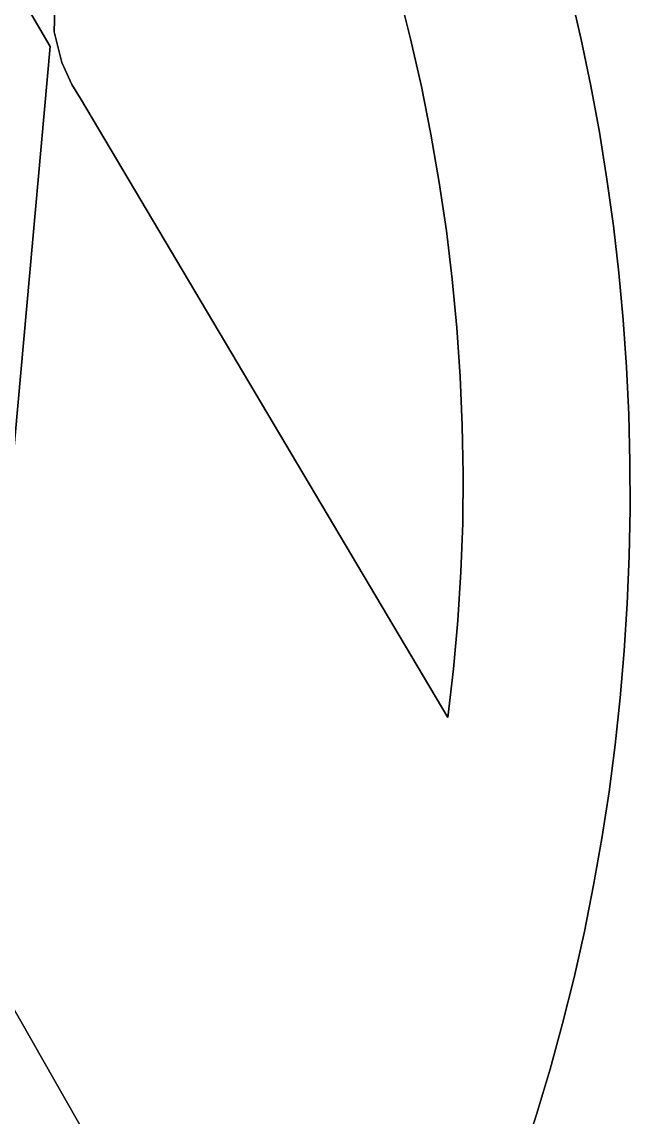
# Model space of a CAD drawing. Extents: x -357 to 364, y -246 to 254.
# Drawn here: x 57.02 to 78.48, y -17.11 to 21.56 of the extents above; entities that cross this region are included whole.
import ezdxf

# ---------------------------------------------------------------- set-up
doc = ezdxf.new("R2010")
doc.units = 0
doc.header["$MEASUREMENT"] = 0
doc.linetypes.add('CONTINUOUS_100', pattern=[0])
for name, color, linetype in [('COLOR_0260AAFF', 7, 'CONTINUOUS'), ('COLOR_DB053EFF', 7, 'CONTINUOUS'), ('COLOR_FFFFFFFF', 7, 'CONTINUOUS'), ('DAMIEL', 171, 'CONTINUOUS')]:
    doc.layers.add(name, color=color, linetype=linetype)

msp = doc.modelspace()

# ---------------------------------------------------------------- linework, layer by layer
at = {"layer": 'COLOR_0260AAFF', "linetype": 'CONTINUOUS_100'}
for p, q in [((58.152304, 21.201369), (58.342152, 26.847299)), ((56.454015, 23.351224), (58.013347, 20.693586)), ((70.306998, 22.637103), (70.731751, 20.96478)), ((58.424958, 20.124856), (58.152304, 21.201369)), ((70.731751, 20.96478), (71.113377, 19.281986)), ((58.013347, 20.693586), (55.692263, -5.018171)), ((58.774111, 19.350119), (58.424958, 20.124856)), ((59.087943, 18.852528), (58.774111, 19.350119)), ((71.113377, 19.281986), (71.451662, 17.589936)), ((72.052744, -2.99496), (59.087943, 18.852528)), ((71.451662, 17.589936), (71.746392, 15.889841)), ((71.746392, 15.889841), (71.997354, 14.182917)), ((71.997354, 14.182917), (72.204333, 12.470377)), ((72.204333, 12.470377), (72.367118, 10.753434)), ((72.367118, 10.753434), (72.485494, 9.033303)), ((72.485494, 9.033303), (72.559247, 7.311196)), ((72.559247, 7.311196), (72.588165, 5.588328)), ((72.588165, 5.588328), (72.572034, 3.865911)), ((72.572034, 3.865911), (72.510639, 2.14516)), ((72.510639, 2.14516), (72.403769, 0.427289)), ((72.403769, 0.427289), (72.251208, -1.286488)), ((72.251208, -1.286488), (72.052744, -2.99496)), ((55.052554, -10.360026), (64.546835, -26.972485))]:
    msp.add_line(p, q, dxfattribs=at)
at = {"layer": 'COLOR_DB053EFF', "linetype": 'CONTINUOUS_100'}
for p, q in [((76.758449, 20.934974), (76.383389, 22.56121)), ((76.758449, 20.934974), (76.383389, 22.56121)), ((77.096673, 19.30052), (76.758449, 20.934974)), ((77.096673, 19.30052), (76.758449, 20.934974)), ((77.398041, 17.658698), (77.096673, 19.30052)), ((77.398041, 17.658698), (77.096673, 19.30052)), ((77.662538, 16.010362), (77.398041, 17.658698)), ((77.662538, 16.010362), (77.398041, 17.658698)), ((77.890145, 14.356363), (77.662538, 16.010362)), ((77.890145, 14.356363), (77.662538, 16.010362)), ((78.080845, 12.697554), (77.890145, 14.356363)), ((78.080845, 12.697554), (77.890145, 14.356363)), ((78.23462, 11.034787), (78.080845, 12.697554)), ((78.23462, 11.034787), (78.080845, 12.697554)), ((78.351452, 9.368914), (78.23462, 11.034787)), ((78.351452, 9.368914), (78.23462, 11.034787)), ((78.431324, 7.700787), (78.351452, 9.368914)), ((78.431324, 7.700787), (78.351452, 9.368914)), ((78.474218, 6.031259), (78.431324, 7.700787)), ((78.474218, 6.031259), (78.431324, 7.700787)), ((78.480116, 4.361182), (78.474218, 6.031259)), ((78.480116, 4.361182), (78.474218, 6.031259)), ((78.449001, 2.691407), (78.480116, 4.361182)), ((78.449001, 2.691407), (78.480116, 4.361182)), ((78.380856, 1.022788), (78.449001, 2.691407)), ((78.380856, 1.022788), (78.449001, 2.691407)), ((78.275662, -0.643824), (78.380856, 1.022788)), ((78.275662, -0.643824), (78.380856, 1.022788)), ((78.133401, -2.307577), (78.275662, -0.643824)), ((78.133401, -2.307577), (78.275662, -0.643824)), ((77.954056, -3.967617), (78.133401, -2.307577)), ((77.954056, -3.967617), (78.133401, -2.307577)), ((77.73761, -5.623094), (77.954056, -3.967617)), ((77.73761, -5.623094), (77.954056, -3.967617)), ((77.484045, -7.273155), (77.73761, -5.623094)), ((77.484045, -7.273155), (77.73761, -5.623094)), ((77.193343, -8.916947), (77.484045, -7.273155)), ((77.193343, -8.916947), (77.484045, -7.273155)), ((76.865487, -10.553618), (77.193343, -8.916947)), ((76.865487, -10.553618), (77.193343, -8.916947)), ((76.500458, -12.182317), (76.865487, -10.553618)), ((76.500458, -12.182317), (76.865487, -10.553618)), ((76.09824, -13.802191), (76.500458, -12.182317)), ((76.09824, -13.802191), (76.500458, -12.182317)), ((75.658814, -15.412388), (76.09824, -13.802191)), ((75.658814, -15.412388), (76.09824, -13.802191)), ((75.182163, -17.012055), (75.658814, -15.412388)), ((75.182163, -17.012055), (75.658814, -15.412388)), ((74.668269, -18.60034), (75.182163, -17.012055)), ((74.668269, -18.60034), (75.182163, -17.012055))]:
    msp.add_line(p, q, dxfattribs=at)
at = {"layer": 'COLOR_FFFFFFFF', "linetype": 'CONTINUOUS_100'}
for p, q in [((58.342152, 26.847299), (58.152304, 21.201369)), ((58.013347, 20.693586), (56.454015, 23.351224)), ((70.731751, 20.96478), (70.306998, 22.637103)), ((76.383389, 22.56121), (76.758449, 20.934974)), ((58.152304, 21.201369), (58.424958, 20.124856)), ((71.113377, 19.281986), (70.731751, 20.96478)), ((76.758449, 20.934974), (77.096673, 19.30052)), ((55.692263, -5.018171), (58.013347, 20.693586)), ((58.424958, 20.124856), (58.774111, 19.350119)), ((58.774111, 19.350119), (59.087943, 18.852528)), ((71.451662, 17.589936), (71.113377, 19.281986)), ((77.096673, 19.30052), (77.398041, 17.658698)), ((59.087943, 18.852528), (72.052744, -2.99496)), ((71.746392, 15.889841), (71.451662, 17.589936)), ((77.398041, 17.658698), (77.662538, 16.010362)), ((71.997354, 14.182917), (71.746392, 15.889841)), ((77.662538, 16.010362), (77.890145, 14.356363)), ((77.890145, 14.356363), (78.080845, 12.697554)), ((72.204333, 12.470377), (71.997354, 14.182917)), ((72.367118, 10.753434), (72.204333, 12.470377)), ((78.080845, 12.697554), (78.23462, 11.034787)), ((78.23462, 11.034787), (78.351452, 9.368914)), ((72.485494, 9.033303), (72.367118, 10.753434)), ((78.351452, 9.368914), (78.431324, 7.700787)), ((72.559247, 7.311196), (72.485494, 9.033303)), ((78.431324, 7.700787), (78.474218, 6.031259)), ((72.588165, 5.588328), (72.559247, 7.311196)), ((78.474218, 6.031259), (78.480116, 4.361182)), ((72.572034, 3.865911), (72.588165, 5.588328)), ((78.480116, 4.361182), (78.449001, 2.691407)), ((72.510639, 2.14516), (72.572034, 3.865911)), ((78.449001, 2.691407), (78.380856, 1.022788)), ((72.403769, 0.427289), (72.510639, 2.14516)), ((78.380856, 1.022788), (78.275662, -0.643824)), ((72.251208, -1.286488), (72.403769, 0.427289)), ((78.275662, -0.643824), (78.133401, -2.307577)), ((72.052744, -2.99496), (72.251208, -1.286488)), ((78.133401, -2.307577), (77.954056, -3.967617)), ((77.954056, -3.967617), (77.73761, -5.623094)), ((77.73761, -5.623094), (77.484045, -7.273155)), ((77.484045, -7.273155), (77.193343, -8.916947)), ((77.193343, -8.916947), (76.865487, -10.553618)), ((64.546835, -26.972485), (55.052554, -10.360026)), ((76.865487, -10.553618), (76.500458, -12.182317)), ((76.500458, -12.182317), (76.09824, -13.802191)), ((76.09824, -13.802191), (75.658814, -15.412388)), ((75.658814, -15.412388), (75.182163, -17.012055)), ((75.182163, -17.012055), (74.668269, -18.60034))]:
    msp.add_line(p, q, dxfattribs=at)
at = {"layer": 'DAMIEL', "linetype": 'CONTINUOUS_100'}
for p, q in [((58.152304, 21.201369), (58.342152, 26.847299)), ((56.454015, 23.351224), (58.013347, 20.693586)), ((70.306998, 22.637103), (70.731751, 20.96478)), ((76.758449, 20.934974), (76.383389, 22.56121)), ((76.758449, 20.934974), (76.383389, 22.56121)), ((58.424958, 20.124856), (58.152304, 21.201369)), ((70.731751, 20.96478), (71.113377, 19.281986)), ((77.096673, 19.30052), (76.758449, 20.934974)), ((77.096673, 19.30052), (76.758449, 20.934974)), ((58.013347, 20.693586), (55.692263, -5.018171)), ((58.774111, 19.350119), (58.424958, 20.124856)), ((59.087943, 18.852528), (58.774111, 19.350119)), ((71.113377, 19.281986), (71.451662, 17.589936)), ((77.398041, 17.658698), (77.096673, 19.30052)), ((77.398041, 17.658698), (77.096673, 19.30052)), ((72.052744, -2.99496), (59.087943, 18.852528)), ((71.451662, 17.589936), (71.746392, 15.889841)), ((77.662538, 16.010362), (77.398041, 17.658698)), ((77.662538, 16.010362), (77.398041, 17.658698)), ((71.746392, 15.889841), (71.997354, 14.182917)), ((77.890145, 14.356363), (77.662538, 16.010362)), ((77.890145, 14.356363), (77.662538, 16.010362)), ((78.080845, 12.697554), (77.890145, 14.356363)), ((78.080845, 12.697554), (77.890145, 14.356363)), ((71.997354, 14.182917), (72.204333, 12.470377)), ((72.204333, 12.470377), (72.367118, 10.753434)), ((78.23462, 11.034787), (78.080845, 12.697554)), ((78.23462, 11.034787), (78.080845, 12.697554)), ((78.351452, 9.368914), (78.23462, 11.034787)), ((78.351452, 9.368914), (78.23462, 11.034787)), ((72.367118, 10.753434), (72.485494, 9.033303)), ((78.431324, 7.700787), (78.351452, 9.368914)), ((78.431324, 7.700787), (78.351452, 9.368914)), ((72.485494, 9.033303), (72.559247, 7.311196)), ((78.474218, 6.031259), (78.431324, 7.700787)), ((78.474218, 6.031259), (78.431324, 7.700787)), ((72.559247, 7.311196), (72.588165, 5.588328)), ((78.480116, 4.361182), (78.474218, 6.031259)), ((78.480116, 4.361182), (78.474218, 6.031259)), ((72.588165, 5.588328), (72.572034, 3.865911)), ((78.449001, 2.691407), (78.480116, 4.361182)), ((78.449001, 2.691407), (78.480116, 4.361182)), ((72.572034, 3.865911), (72.510639, 2.14516)), ((78.380856, 1.022788), (78.449001, 2.691407)), ((78.380856, 1.022788), (78.449001, 2.691407)), ((72.510639, 2.14516), (72.403769, 0.427289)), ((78.275662, -0.643824), (78.380856, 1.022788)), ((78.275662, -0.643824), (78.380856, 1.022788)), ((72.403769, 0.427289), (72.251208, -1.286488)), ((78.133401, -2.307577), (78.275662, -0.643824)), ((78.133401, -2.307577), (78.275662, -0.643824)), ((72.251208, -1.286488), (72.052744, -2.99496)), ((77.954056, -3.967617), (78.133401, -2.307577)), ((77.954056, -3.967617), (78.133401, -2.307577)), ((77.73761, -5.623094), (77.954056, -3.967617)), ((77.73761, -5.623094), (77.954056, -3.967617)), ((77.484045, -7.273155), (77.73761, -5.623094)), ((77.484045, -7.273155), (77.73761, -5.623094)), ((77.193343, -8.916947), (77.484045, -7.273155)), ((77.193343, -8.916947), (77.484045, -7.273155)), ((76.865487, -10.553618), (77.193343, -8.916947)), ((76.865487, -10.553618), (77.193343, -8.916947)), ((55.052554, -10.360026), (64.546835, -26.972485)), ((76.500458, -12.182317), (76.865487, -10.553618)), ((76.500458, -12.182317), (76.865487, -10.553618)), ((76.09824, -13.802191), (76.500458, -12.182317)), ((76.09824, -13.802191), (76.500458, -12.182317)), ((75.658814, -15.412388), (76.09824, -13.802191)), ((75.658814, -15.412388), (76.09824, -13.802191)), ((75.182163, -17.012055), (75.658814, -15.412388)), ((75.182163, -17.012055), (75.658814, -15.412388)), ((74.668269, -18.60034), (75.182163, -17.012055)), ((74.668269, -18.60034), (75.182163, -17.012055))]:
    msp.add_line(p, q, dxfattribs=at)

doc.saveas('drawing.dxf')
